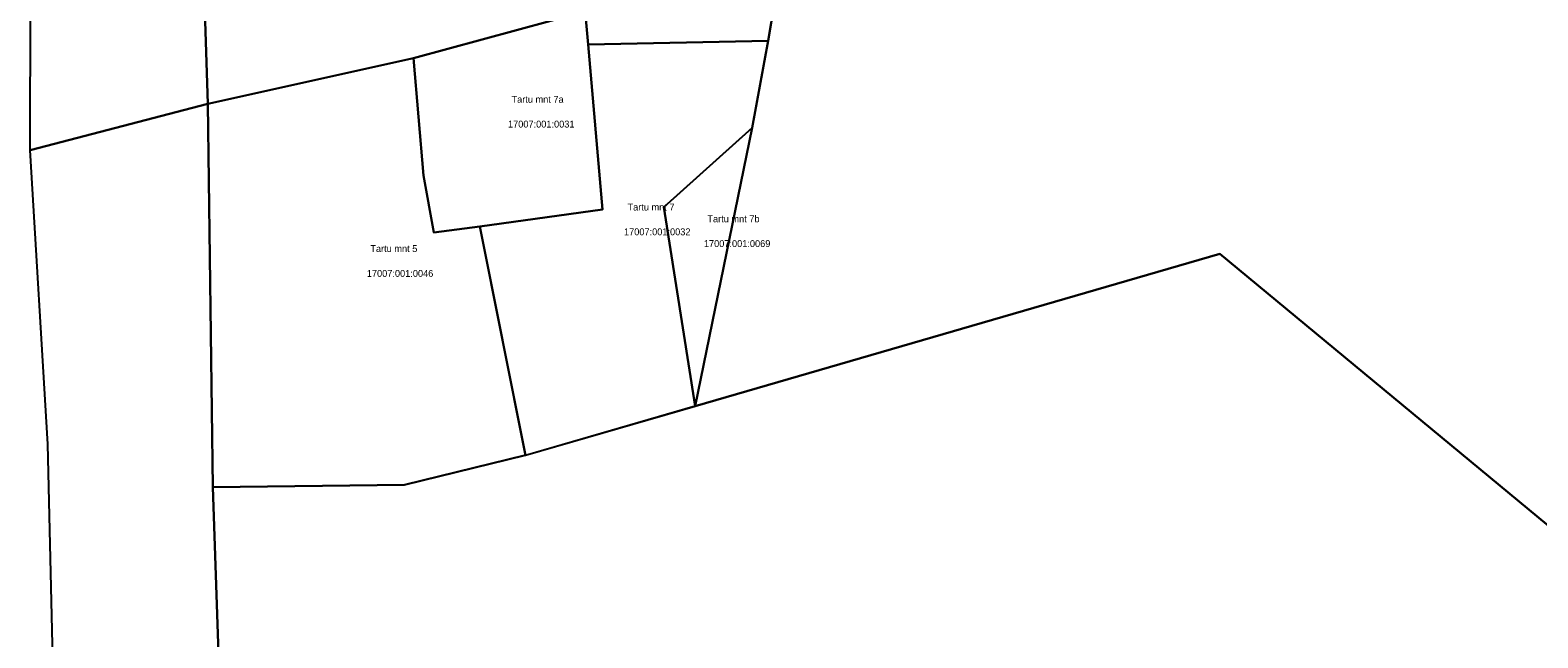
# Model space of a CAD drawing. Extents: x 640832 to 642788, y 6454661 to 6457700.
# Drawn here: x 641395.1 to 641614.2, y 6456194 to 6456282.3 of the extents above; entities that cross this region are included whole.
import ezdxf

# ---------------------------------------------------------------- set-up
doc = ezdxf.new("R2010")
doc.units = 0
doc.layers.add('HALJASTUS', color=7, linetype='Continuous')

msp = doc.modelspace()

# ---------------------------------------------------------------- linework, layer by layer
at = {"layer": 'HALJASTUS'}
for points in [[(641422.11, 6456684.57), (641420.12, 6456625.94), (641418.08, 6456576.41), (641420.44, 6456525.64), (641426.56, 6456509.15), (641427.61, 6456462.64), (641420.47, 6456285.12), (641420.91, 6456271.62), (641395.08, 6456264.88), (641395.61, 6456499.51), (641401.57, 6456684.53)], [(641420.47, 6456285.12), (641465.22, 6456296.35), (641502.65, 6456305.97), (641505.22, 6456309.47), (641502.53, 6456334.47), (641493.22, 6456328.22), (641491.75, 6456348.85), (641498.63, 6456380.28), (641509.33, 6456378.47), (641515.99, 6456377.35), (641515.15, 6456354.67), (641515.83, 6456304.23), (641504.55, 6456293.74), (641502.33, 6456280.8), (641476.17, 6456280.26), (641475.75, 6456285.04), (641450.79, 6456278.28), (641420.91, 6456271.62)], [(641476.17, 6456280.26), (641478.26, 6456256.25), (641460.45, 6456253.77), (641453.73, 6456252.91), (641452.23, 6456261.22), (641450.79, 6456278.28), (641475.75, 6456285.04)], [(641467.09, 6456220.47), (641460.45, 6456253.77), (641478.26, 6456256.25), (641476.17, 6456280.26), (641502.33, 6456280.8), (641500.04, 6456268.11), (641487.2, 6456256.61), (641491.75, 6456227.68)], [(641449.49, 6456216.22), (641421.65, 6456215.91), (641420.91, 6456271.62), (641450.79, 6456278.28), (641452.23, 6456261.22), (641453.73, 6456252.91), (641460.46, 6456253.76), (641467.1, 6456220.52)], [(641420.91, 6456271.62), (641421.65, 6456215.91), (641423.99, 6456146.21), (641439.55, 6456081.74), (641444.04, 6456049.26), (641445.65, 6456032.1), (641443.42, 6456008.61), (641417.66, 6455941.59), (641401.95, 6455966.49), (641407.75, 6455969.75), (641417.86, 6456001.29), (641420.45, 6456033.11), (641419.16, 6456059.39), (641397.61, 6456062.03), (641396.85, 6456065.96), (641418.95, 6456063.34), (641407.28, 6456112.5), (641399.73, 6456132.69), (641397.67, 6456222.15), (641395.08, 6456264.88)], [(641487.2, 6456256.61), (641500.04, 6456268.11), (641491.75, 6456227.68)], [(641439.55, 6456081.74), (641423.99, 6456146.21), (641421.65, 6456215.91), (641449.49, 6456216.22), (641467.1, 6456220.52), (641491.75, 6456227.68), (641568.01, 6456249.81), (641681.51, 6456155.84), (641668.58, 6456125.39), (641659.14, 6456116.53), (641614.55, 6456083.12), (641615.75, 6456080.37), (641593.82, 6456064.06), (641562.74, 6456039.99), (641534.24, 6456017.93), (641507.36, 6455997.11), (641471.5, 6455970.17), (641475.1, 6455998.97), (641473.18, 6456039.43), (641465.46, 6456037.37), (641464.17, 6456051.14), (641444.04, 6456049.26)]]:
    msp.add_lwpolyline(points, close=True, dxfattribs=at)
msp.add_lwpolyline([(641979.16, 6456288.16), (641926.09, 6456269.71), (641813.49, 6456246.5), (641803.71, 6456241.54), (641862.91, 6456160.68), (641835.77, 6456141.26), (641801.26, 6456135.96), (641773.52, 6456131.69), (641739.47, 6456123.43), (641736.94, 6456105.86), (641738.29, 6456104.28), (641733.88, 6456100.45), (641716.52, 6456119.64), (641689.39, 6456122.64), (641659.14, 6456116.53), (641668.58, 6456125.39), (641681.51, 6456155.84), (641568.01, 6456249.81), (641491.75, 6456227.68), (641500.02, 6456268.11), (641502.33, 6456280.81), (641504.55, 6456293.74)], dxfattribs=at)

# ---------------------------------------------------------------- texts
for s, p in [('Tartu mnt 7a', (641465.04, 6456271.77)), ('17007:001:0031', (641464.53, 6456268.17)), ('Tartu mnt 7', (641481.9, 6456256.11)), ('Tartu mnt 7b', (641493.51, 6456254.4)), ('17007:001:0032', (641481.39, 6456252.51)), ('17007:001:0069', (641493, 6456250.8)), ('Tartu mnt 5', (641444.52, 6456250.07)), ('17007:001:0046', (641444.01, 6456246.46))]:
    msp.add_text(s, height=1, dxfattribs=at).set_placement(p)

doc.saveas('drawing.dxf')
